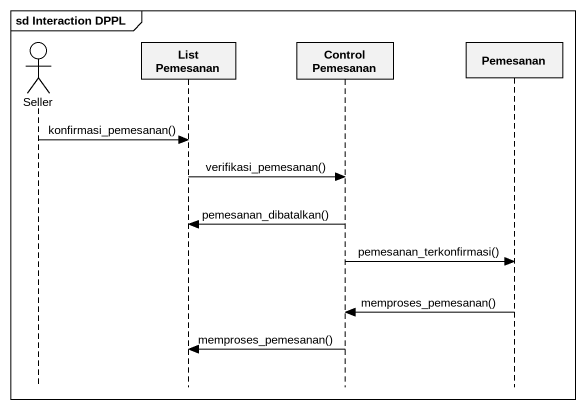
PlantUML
@startuml
mainframe sd Interaction DPPL
hide footbox
actor Seller
participant "List Pemesanan" as List_Pemesanan
participant "Control Pemesanan" as Control_Pemesanan
participant Pemesanan

Seller -> List_Pemesanan : konfirmasi_pemesanan()
List_Pemesanan -> Control_Pemesanan : verifikasi_pemesanan()
Control_Pemesanan -> List_Pemesanan : pemesanan_dibatalkan()
Control_Pemesanan -> Pemesanan : pemesanan_terkonfirmasi()
Pemesanan -> Control_Pemesanan : memproses_pemesanan()
Control_Pemesanan -> List_Pemesanan : memproses_pemesanan()
@enduml
